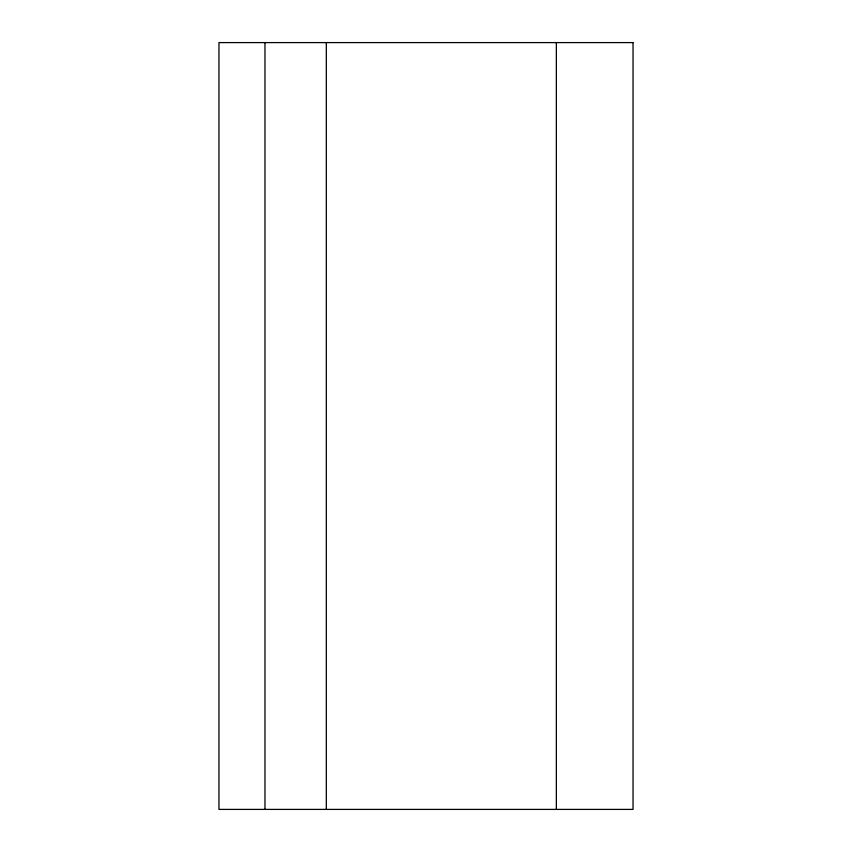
<?xml version="1.0" encoding="UTF-8"?>
<svg xmlns="http://www.w3.org/2000/svg" width="852" height="852" viewBox="0 0 852 852"><rect width="100%" height="100%" fill="white"/><g stroke="black" fill="none" stroke-linecap="round" stroke-linejoin="round"><path stroke-width="1.28" d="M556.356 42.6L556.356 809.4M326.316 42.6L326.316 809.4M264.972 42.6L264.972 809.4M633.036 42.6L218.964 42.6L218.964 809.4L633.036 809.4L633.036 42.6"/></g></svg>
